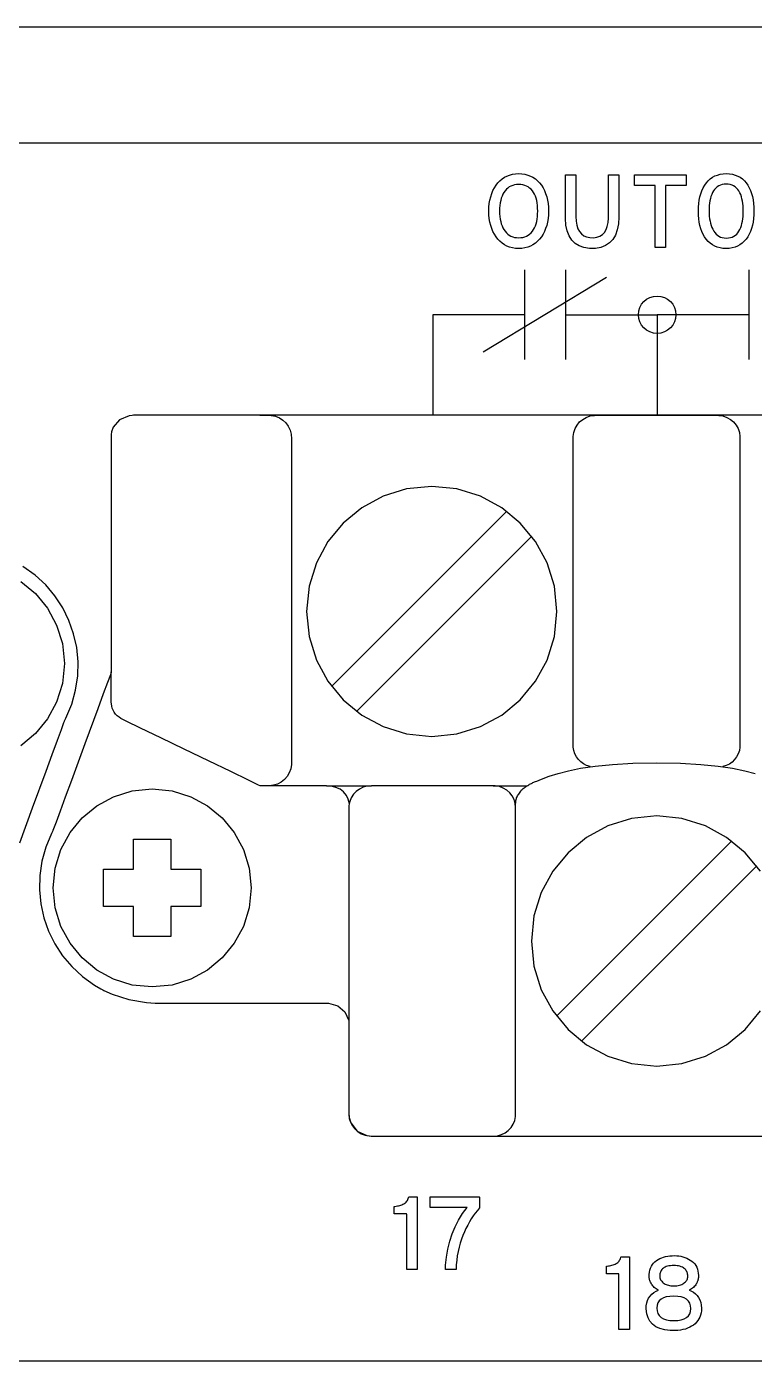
# Model space of a CAD drawing. Extents: x 1 to 47.7, y 0.2 to 33.3.
# Drawn here: x 31.828 to 32.801, y 13.33 to 15.115 of the extents above; entities that cross this region are included whole.
import ezdxf

# ---------------------------------------------------------------- set-up
doc = ezdxf.new("R2010")
doc.units = 0
doc.header["$MEASUREMENT"] = 0
doc.layers.add('4_0_____DWG', color=7, linetype='CONTINUOUS')

msp = doc.modelspace()

# ---------------------------------------------------------------- linework, layer by layer
at = {"layer": '4_0_____DWG'}
for points in [[(30.5661, 15.1152), (30.7458, 15.1152), (30.9275, 15.1152), (31.111, 15.1152), (31.2963, 15.1152), (31.4833, 15.1152), (31.6718, 15.1152), (31.8618, 15.1152), (32.0532, 15.1152), (32.2458, 15.1152), (32.4396, 15.1152), (32.6345, 15.1152), (32.8303, 15.1152)], [(28.4366, 14.9598), (28.543, 14.9598), (28.6512, 14.9598), (28.761, 14.9598), (28.8724, 14.9598), (28.9854, 14.9598), (29.0998, 14.9598), (29.2156, 14.9598), (29.3328, 14.9598), (29.4512, 14.9598), (29.5708, 14.9598), (29.6916, 14.9598), (29.8135, 14.9598), (29.9364, 14.9598), (30.0602, 14.9598), (30.3105, 14.9598), (30.5639, 14.9598), (30.8198, 14.9598), (31.0777, 14.9598), (31.3372, 14.9598), (31.8587, 14.9598), (32.3802, 14.9598), (32.6397, 14.9598), (32.8976, 14.9598)], [(32.6823, 14.9029), (32.6823, 14.8199), (32.6682, 14.8199), (32.6682, 14.9029), (32.6407, 14.9029), (32.6407, 14.9171), (32.7098, 14.9171), (32.7098, 14.9029), (32.6823, 14.9029)], [(32.4934, 14.7899), (32.4934, 14.6699)], [(32.5484, 14.7899), (32.5484, 14.6699)], [(32.7934, 14.7899), (32.7934, 14.6699)], [(32.6034, 14.7799), (32.4384, 14.6799)], [(32.4934, 14.7299), (32.3709, 14.7299), (32.3709, 14.5953)], [(32.5484, 14.7299), (32.6709, 14.7299), (32.6709, 14.5953)], [(32.7934, 14.7299), (32.6709, 14.7299), (32.6709, 14.5953)], [(32.839, 14.5953), (32.7278, 14.5953), (32.6225, 14.5953), (32.5234, 14.5953), (32.431, 14.5953), (32.3457, 14.5953), (32.3059, 14.5953), (32.268, 14.5953), (32.2321, 14.5953), (32.1983, 14.5953), (32.1666, 14.5953), (32.1371, 14.5953), (32.1097, 14.5953), (32.0847, 14.5953), (32.062, 14.5953), (32.0417, 14.5953), (32.0239, 14.5953), (32.0086, 14.5953), (31.9958, 14.5953), (31.9856, 14.5953), (31.9781, 14.5953), (31.9734, 14.5953), (31.9709, 14.5953), (31.969, 14.5952), (31.9653, 14.5947), (31.9522, 14.5893), (31.9437, 14.5793), (31.9417, 14.5731), (31.9413, 14.5698), (31.9413, 14.5656), (31.9413, 14.56), (31.9413, 14.5521), (31.9413, 14.5302), (31.9413, 14.5019), (31.9413, 14.4688), (31.9413, 14.3957), (31.9413, 14.3594), (31.9413, 14.3256), (31.9413, 14.2961), (31.9413, 14.2728), (31.9413, 14.2641), (31.9413, 14.2575), (31.9413, 14.2534), (31.9413, 14.252), (31.941, 14.2511), (31.94, 14.2483), (31.9362, 14.2381), (31.9305, 14.2225), (31.9232, 14.2027), (31.9059, 14.1557), (31.8879, 14.1068), (31.8797, 14.0846), (31.8728, 14.0656), (31.8674, 14.051), (31.8641, 14.0419), (31.8633, 14.0399), (31.8632, 14.0396), (31.8613, 14.0359), (31.8536, 14.0175), (31.8484, 13.9987), (31.8456, 13.9796), (31.8452, 13.9605), (31.847, 13.9417), (31.8511, 13.9232), (31.8574, 13.9054), (31.8657, 13.8884), (31.8761, 13.8724), (31.8885, 13.8578), (31.9027, 13.8445), (31.9188, 13.833), (31.9275, 13.8279), (31.9301, 13.8266), (31.9315, 13.8259), (31.9423, 13.821), (31.9648, 13.8136), (31.9882, 13.8097), (32.0001, 13.8091), (32.004, 13.8091), (32.0122, 13.8091), (32.0267, 13.8091), (32.0461, 13.8091), (32.0692, 13.8091), (32.0946, 13.8091), (32.1471, 13.8091), (32.1717, 13.8091), (32.1934, 13.8091), (32.211, 13.8091), (32.2232, 13.8091), (32.2286, 13.8091), (32.2315, 13.809), (32.2439, 13.8052), (32.2534, 13.7971), (32.2589, 13.7857), (32.2589, 13.7836), (32.2589, 13.7775), (32.2589, 13.7683), (32.2589, 13.7566), (32.2589, 13.7), (32.2589, 13.6869), (32.2589, 13.6757), (32.2589, 13.6671), (32.2589, 13.6617), (32.2592, 13.6559), (32.2613, 13.6489), (32.2698, 13.6378), (32.2829, 13.6317), (32.2866, 13.6312), (32.2885, 13.6311), (32.2909, 13.6311), (32.2957, 13.6311), (32.3032, 13.6311), (32.3134, 13.6311), (32.3261, 13.6311), (32.3415, 13.6311), (32.3593, 13.6311), (32.3796, 13.6311), (32.4023, 13.6311), (32.4273, 13.6311), (32.4547, 13.6311), (32.4842, 13.6311), (32.5159, 13.6311), (32.5497, 13.6311), (32.5856, 13.6311), (32.6235, 13.6311), (32.6633, 13.6311), (32.7486, 13.6311), (32.8411, 13.6311)], [(32.14, 14.5953), (32.1404, 14.5953), (32.1417, 14.5953), (32.1435, 14.5953), (32.1456, 14.5953), (32.1478, 14.5953), (32.1497, 14.5953), (32.1513, 14.5953), (32.1522, 14.5953), (32.1552, 14.5951), (32.1608, 14.594), (32.1659, 14.5919), (32.1705, 14.5889), (32.1745, 14.5851), (32.1778, 14.5806), (32.1802, 14.5755), (32.1818, 14.5699), (32.1823, 14.5639), (32.1823, 14.5474), (32.1823, 14.5033), (32.1823, 14.4403), (32.1823, 14.3666), (32.1823, 14.2909), (32.1823, 14.2214), (32.1823, 14.1668), (32.1823, 14.1355), (32.1822, 14.1281), (32.1811, 14.1224), (32.1791, 14.117), (32.1762, 14.1122), (32.1726, 14.108), (32.1683, 14.1046), (32.1634, 14.102), (32.158, 14.1004), (32.1523, 14.0998), (32.1519, 14.0998), (32.1506, 14.0998), (32.1488, 14.0998), (32.1467, 14.0998), (32.1445, 14.0998), (32.1425, 14.0998), (32.141, 14.0998), (32.1401, 14.0998), (32.1381, 14.1007), (32.1246, 14.1072), (32.1012, 14.1186), (32.0714, 14.133), (32.0389, 14.1487), (32.0073, 14.1639), (31.9802, 14.177), (31.9613, 14.1861), (31.9542, 14.1896), (31.9516, 14.1914), (31.9492, 14.1934), (31.9471, 14.1956), (31.9452, 14.1981), (31.9437, 14.2007), (31.9426, 14.2035), (31.9418, 14.2064), (31.9414, 14.2095), (31.9413, 14.2114), (31.9413, 14.2144), (31.9413, 14.2196), (31.9413, 14.2261), (31.9413, 14.2333), (31.9413, 14.2403), (31.9413, 14.2463), (31.9413, 14.2504), (31.9413, 14.252)], [(32.5812, 14.1253), (32.5767, 14.1268), (32.5726, 14.1289), (32.569, 14.1316), (32.5657, 14.1348), (32.5631, 14.1384), (32.561, 14.1424), (32.5595, 14.1468), (32.5588, 14.1514), (32.5587, 14.1589), (32.5587, 14.1912), (32.5587, 14.2453), (32.5587, 14.3129), (32.5587, 14.3859), (32.5587, 14.4559), (32.5587, 14.5148), (32.5587, 14.5541), (32.5588, 14.5668), (32.5595, 14.5724), (32.5612, 14.5776), (32.5638, 14.5823), (32.5673, 14.5864), (32.5714, 14.5899), (32.5762, 14.5926), (32.5814, 14.5944), (32.5871, 14.5952), (32.5921, 14.5953), (32.6062, 14.5953), (32.6285, 14.5953), (32.6557, 14.5953), (32.6846, 14.5953), (32.7118, 14.5953), (32.7341, 14.5953), (32.7483, 14.5953), (32.7533, 14.5952), (32.7589, 14.5944), (32.7642, 14.5926), (32.7689, 14.5899), (32.7731, 14.5864), (32.7765, 14.5823), (32.7792, 14.5776), (32.7809, 14.5724), (32.7816, 14.5668), (32.7816, 14.5541), (32.7816, 14.5148), (32.7816, 14.4559), (32.7816, 14.3859), (32.7816, 14.3129), (32.7816, 14.2453), (32.7816, 14.1912), (32.7816, 14.1589), (32.7815, 14.1514), (32.7808, 14.1468), (32.7793, 14.1424), (32.7772, 14.1383), (32.7745, 14.1347), (32.7713, 14.1315), (32.7675, 14.1288), (32.7634, 14.1267), (32.7589, 14.1253)], [(32.2358, 14.2327), (32.4701, 14.4669)], [(32.2692, 14.1992), (32.5035, 14.4335)], [(31.8188, 14.0234), (31.8361, 14.0704), (31.8541, 14.1194), (31.8623, 14.1416), (31.8693, 14.1606), (31.8747, 14.1752), (31.878, 14.1842), (31.8787, 14.1863), (31.8789, 14.1866), (31.8807, 14.1902), (31.8884, 14.2087), (31.8936, 14.2275), (31.8964, 14.2466), (31.8969, 14.2656), (31.895, 14.2845), (31.8909, 14.303), (31.8847, 14.3208), (31.8763, 14.3378), (31.8659, 14.3537), (31.8536, 14.3684), (31.8393, 14.3816), (31.8232, 14.3932)], [(31.8202, 14.373), (31.8398, 14.3568), (31.856, 14.3372), (31.8682, 14.3147), (31.8759, 14.2899), (31.8786, 14.2632), (31.8759, 14.2365), (31.8682, 14.2116), (31.856, 14.1891), (31.8398, 14.1695), (31.8202, 14.1533)], [(32.4817, 14.0706), (32.4817, 14.0721), (32.4818, 14.0737), (32.4818, 14.0753), (32.4819, 14.0769), (32.482, 14.0784), (32.4822, 14.0799), (32.4824, 14.0813), (32.4827, 14.0825), (32.4831, 14.0837), (32.4837, 14.0849), (32.4844, 14.0862), (32.4852, 14.0874), (32.486, 14.0887), (32.4868, 14.09), (32.4877, 14.0912), (32.4885, 14.0925), (32.4893, 14.0937), (32.4905, 14.0949), (32.4918, 14.096), (32.4931, 14.0969), (32.4944, 14.0979), (32.4956, 14.0987), (32.4968, 14.0995), (32.4981, 14.1003), (32.4993, 14.101), (32.5005, 14.1017), (32.5017, 14.1023), (32.5028, 14.1029), (32.5038, 14.1034), (32.5049, 14.1039), (32.506, 14.1044), (32.5072, 14.1049), (32.5085, 14.1055), (32.51, 14.1061), (32.5164, 14.1086), (32.5266, 14.1124), (32.5384, 14.1162), (32.5523, 14.1199), (32.5686, 14.1232), (32.5881, 14.1261), (32.6112, 14.1284), (32.6384, 14.1299), (32.6702, 14.1304), (32.7021, 14.1299), (32.7293, 14.1284), (32.7523, 14.1261), (32.7718, 14.1232), (32.7882, 14.1199), (32.802, 14.1162)], [(32.2595, 14.0756), (32.2581, 14.0816), (32.2555, 14.0869), (32.2517, 14.0914), (32.247, 14.095), (32.2416, 14.0976), (32.2354, 14.0993), (32.2288, 14.0998), (32.2246, 14.0998), (32.2136, 14.0998), (32.1987, 14.0998), (32.1824, 14.0998), (32.1675, 14.0998), (32.1566, 14.0998), (32.1523, 14.0998)], [(32.2288, 14.0998), (32.2434, 14.0998)], [(32.2434, 14.0998), (32.2889, 14.0998)], [(32.4518, 14.0998), (32.4973, 14.0998)], [(32.809, 13.9854), (32.7885, 14.0102), (32.7638, 14.0307), (32.7354, 14.0462), (32.704, 14.0559), (32.6703, 14.0593), (32.6365, 14.0559), (32.6051, 14.0462), (32.5767, 14.0307), (32.5519, 14.0102), (32.5314, 13.9854), (32.516, 13.957), (32.5063, 13.9256), (32.5029, 13.8919), (32.5063, 13.8582), (32.516, 13.8268), (32.5314, 13.7985), (32.5519, 13.7737), (32.5767, 13.7533), (32.6051, 13.7379), (32.6365, 13.7282), (32.6703, 13.7248), (32.704, 13.7282), (32.7354, 13.7379), (32.7638, 13.7533), (32.7885, 13.7737), (32.809, 13.7985)], [(31.9709, 13.988), (31.9709, 14.0283), (32.0209, 14.0283), (32.0209, 13.988), (32.061, 13.988), (32.061, 13.9381), (32.0209, 13.9381), (32.0209, 13.8981), (31.9709, 13.8981), (31.9709, 13.9381), (31.9308, 13.9381), (31.9308, 13.988), (31.9709, 13.988)], [(32.5364, 13.7917), (32.7707, 14.0259)], [(32.5699, 13.7582), (32.8041, 13.9925)], [(32.8976, 13.3298), (32.6397, 13.3298), (32.3802, 13.3298), (31.8587, 13.3298), (31.3372, 13.3298), (31.0777, 13.3298), (30.8198, 13.3298), (30.5639, 13.3298), (30.3105, 13.3298), (30.0602, 13.3298), (29.9364, 13.3298), (29.8135, 13.3298), (29.6916, 13.3298), (29.5708, 13.3298), (29.4512, 13.3298), (29.3328, 13.3298), (29.2156, 13.3298), (29.0998, 13.3298), (28.9854, 13.3298), (28.8724, 13.3298), (28.761, 13.3298), (28.6512, 13.3298), (28.543, 13.3298), (28.4366, 13.3298)]]:
    msp.add_lwpolyline(points, dxfattribs=at)
for points in [[(32.5257, 14.8685), (32.5255, 14.8634), (32.5251, 14.8584), (32.5243, 14.8538), (32.5233, 14.8493), (32.5219, 14.8452), (32.5203, 14.8412), (32.5184, 14.8376), (32.5163, 14.8341), (32.5138, 14.8309), (32.511, 14.8281), (32.5081, 14.8255), (32.5049, 14.8234), (32.5015, 14.8217), (32.4979, 14.8203), (32.4941, 14.8193), (32.49, 14.8186), (32.4858, 14.8183), (32.4815, 14.8186), (32.4775, 14.8193), (32.4737, 14.8203), (32.4702, 14.8217), (32.4668, 14.8234), (32.4637, 14.8255), (32.4608, 14.8281), (32.4581, 14.8309), (32.4556, 14.8341), (32.4534, 14.8376), (32.4514, 14.8412), (32.4498, 14.8452), (32.4484, 14.8493), (32.4474, 14.8538), (32.4466, 14.8584), (32.4461, 14.8634), (32.4459, 14.8685), (32.4461, 14.8737), (32.4466, 14.8786), (32.4474, 14.8833), (32.4484, 14.8878), (32.4498, 14.892), (32.4514, 14.8959), (32.4534, 14.8996), (32.4556, 14.9031), (32.4581, 14.9063), (32.4608, 14.9091), (32.4637, 14.9116), (32.4668, 14.9137), (32.4702, 14.9154), (32.4737, 14.9168), (32.4775, 14.9178), (32.4815, 14.9184), (32.4858, 14.9186), (32.49, 14.9184), (32.4941, 14.9178), (32.4979, 14.9168), (32.5015, 14.9154), (32.5049, 14.9137), (32.5081, 14.9116), (32.511, 14.9091), (32.5138, 14.9063), (32.5163, 14.9031), (32.5184, 14.8996), (32.5203, 14.8959), (32.5219, 14.892), (32.5233, 14.8878), (32.5243, 14.8833), (32.5251, 14.8786), (32.5255, 14.8737)], [(32.6198, 14.8604), (32.6192, 14.8513), (32.6177, 14.8433), (32.6152, 14.8364), (32.6118, 14.8306), (32.6074, 14.8259), (32.602, 14.8224), (32.5957, 14.8199), (32.5884, 14.8186), (32.5804, 14.8185), (32.573, 14.8196), (32.5667, 14.8219), (32.5612, 14.8253), (32.5567, 14.8297), (32.5532, 14.8353), (32.5506, 14.8421), (32.5489, 14.8499), (32.5482, 14.8588), (32.5482, 14.8621), (32.5482, 14.8671), (32.5482, 14.8748), (32.5482, 14.884), (32.5482, 14.8938), (32.5482, 14.9031), (32.5482, 14.9107), (32.5482, 14.9157), (32.5482, 14.9171), (32.549, 14.9171), (32.5505, 14.9171), (32.5526, 14.9171), (32.555, 14.9171), (32.5574, 14.9171), (32.5596, 14.9171), (32.5613, 14.9171), (32.5622, 14.9171), (32.5623, 14.9163), (32.5623, 14.912), (32.5623, 14.9048), (32.5623, 14.8959), (32.5623, 14.8862), (32.5623, 14.8768), (32.5623, 14.8688), (32.5623, 14.8632), (32.5623, 14.8611), (32.5626, 14.8549), (32.5635, 14.8496), (32.5649, 14.8449), (32.567, 14.841), (32.5696, 14.8379), (32.5728, 14.8355), (32.5766, 14.8339), (32.5809, 14.833), (32.5858, 14.8329), (32.5904, 14.8336), (32.5944, 14.8351), (32.5978, 14.8372), (32.6005, 14.8401), (32.6027, 14.8437), (32.6043, 14.848), (32.6053, 14.8531), (32.6057, 14.8589), (32.6057, 14.8615), (32.6057, 14.8666), (32.6057, 14.8743), (32.6057, 14.8837), (32.6057, 14.8936), (32.6057, 14.9029), (32.6057, 14.9106), (32.6057, 14.9157), (32.6057, 14.9171), (32.6064, 14.9171), (32.608, 14.9171), (32.6101, 14.9171), (32.6125, 14.9171), (32.6149, 14.9171), (32.6171, 14.9171), (32.6188, 14.9171), (32.6197, 14.9171), (32.6198, 14.9163), (32.6198, 14.9119), (32.6198, 14.9047), (32.6198, 14.8956), (32.6198, 14.8858), (32.6198, 14.8763), (32.6198, 14.8682), (32.6198, 14.8625)], [(32.8003, 14.8687), (32.8002, 14.8635), (32.7998, 14.8586), (32.7992, 14.8539), (32.7983, 14.8495), (32.7971, 14.8453), (32.7957, 14.8414), (32.794, 14.8376), (32.792, 14.8342), (32.7898, 14.8309), (32.7873, 14.8281), (32.7846, 14.8255), (32.7816, 14.8234), (32.7784, 14.8217), (32.775, 14.8203), (32.7713, 14.8193), (32.7673, 14.8186), (32.7631, 14.8183), (32.7589, 14.8186), (32.755, 14.8192), (32.7513, 14.8202), (32.7479, 14.8216), (32.7447, 14.8234), (32.7418, 14.8255), (32.7391, 14.828), (32.7366, 14.8308), (32.7344, 14.834), (32.7325, 14.8374), (32.7308, 14.8411), (32.7294, 14.845), (32.7282, 14.8492), (32.7273, 14.8536), (32.7266, 14.8583), (32.7262, 14.8632), (32.7261, 14.8684), (32.7262, 14.8736), (32.7266, 14.8785), (32.7273, 14.8832), (32.7282, 14.8876), (32.7294, 14.8918), (32.7308, 14.8958), (32.7326, 14.8995), (32.7345, 14.903), (32.7368, 14.9062), (32.7393, 14.9091), (32.742, 14.9116), (32.7449, 14.9137), (32.7481, 14.9155), (32.7516, 14.9168), (32.7553, 14.9178), (32.7592, 14.9184), (32.7634, 14.9186), (32.7676, 14.9184), (32.7715, 14.9178), (32.7752, 14.9168), (32.7787, 14.9154), (32.7819, 14.9137), (32.7848, 14.9116), (32.7875, 14.9091), (32.79, 14.9063), (32.7921, 14.9031), (32.7941, 14.8997), (32.7957, 14.896), (32.7971, 14.8921), (32.7983, 14.8879), (32.7992, 14.8834), (32.7998, 14.8788), (32.8002, 14.8738)], [(32.5113, 14.8685), (32.5112, 14.8723), (32.511, 14.876), (32.5105, 14.8794), (32.5099, 14.8826), (32.5091, 14.8857), (32.5081, 14.8885), (32.507, 14.8911), (32.5056, 14.8936), (32.5041, 14.8958), (32.5024, 14.8977), (32.5005, 14.8994), (32.4985, 14.9008), (32.4963, 14.902), (32.4939, 14.9029), (32.4914, 14.9036), (32.4886, 14.904), (32.4858, 14.9041), (32.4829, 14.904), (32.4803, 14.9036), (32.4778, 14.9029), (32.4754, 14.902), (32.4732, 14.9008), (32.4712, 14.8994), (32.4694, 14.8977), (32.4677, 14.8958), (32.4661, 14.8936), (32.4648, 14.8911), (32.4636, 14.8885), (32.4626, 14.8857), (32.4618, 14.8826), (32.4611, 14.8794), (32.4607, 14.876), (32.4604, 14.8723), (32.4603, 14.8685), (32.4604, 14.8648), (32.4607, 14.8612), (32.4611, 14.8578), (32.4618, 14.8546), (32.4626, 14.8516), (32.4636, 14.8488), (32.4648, 14.8462), (32.4661, 14.8438), (32.4677, 14.8415), (32.4694, 14.8395), (32.4712, 14.8377), (32.4732, 14.8362), (32.4754, 14.835), (32.4778, 14.8341), (32.4803, 14.8334), (32.4829, 14.833), (32.4858, 14.8329), (32.4886, 14.833), (32.4914, 14.8334), (32.4939, 14.8341), (32.4963, 14.835), (32.4985, 14.8362), (32.5005, 14.8377), (32.5024, 14.8395), (32.5041, 14.8415), (32.5056, 14.8438), (32.507, 14.8462), (32.5081, 14.8488), (32.5091, 14.8516), (32.5099, 14.8546), (32.5105, 14.8578), (32.511, 14.8612), (32.5112, 14.8648)], [(32.7861, 14.8684), (32.786, 14.872), (32.7858, 14.8755), (32.7855, 14.8788), (32.785, 14.882), (32.7843, 14.885), (32.7835, 14.8878), (32.7826, 14.8905), (32.7815, 14.8931), (32.7802, 14.8954), (32.7787, 14.8975), (32.7771, 14.8994), (32.7752, 14.9009), (32.7732, 14.9022), (32.771, 14.9032), (32.7685, 14.9039), (32.7659, 14.9044), (32.7631, 14.9045), (32.7603, 14.9044), (32.7577, 14.9039), (32.7554, 14.9032), (32.7532, 14.9022), (32.7511, 14.901), (32.7493, 14.8994), (32.7477, 14.8976), (32.7462, 14.8956), (32.745, 14.8932), (32.7439, 14.8907), (32.7429, 14.8881), (32.7421, 14.8852), (32.7414, 14.8823), (32.7409, 14.8791), (32.7406, 14.8758), (32.7404, 14.8723), (32.7403, 14.8687), (32.7404, 14.8651), (32.7406, 14.8616), (32.741, 14.8583), (32.7416, 14.8552), (32.7422, 14.8522), (32.7431, 14.8494), (32.7441, 14.8467), (32.7452, 14.8442), (32.7465, 14.8418), (32.748, 14.8397), (32.7496, 14.8378), (32.7514, 14.8362), (32.7535, 14.8349), (32.7557, 14.8338), (32.758, 14.8331), (32.7606, 14.8326), (32.7634, 14.8324), (32.7662, 14.8326), (32.7688, 14.8331), (32.7712, 14.8338), (32.7734, 14.8348), (32.7755, 14.8361), (32.7773, 14.8377), (32.7789, 14.8396), (32.7803, 14.8417), (32.7816, 14.8441), (32.7826, 14.8466), (32.7836, 14.8492), (32.7843, 14.852), (32.785, 14.855), (32.7855, 14.8581), (32.7858, 14.8614), (32.786, 14.8648)], [(32.6959, 14.7299), (32.6954, 14.7249), (32.694, 14.7202), (32.6917, 14.7159), (32.6886, 14.7122), (32.6849, 14.7092), (32.6807, 14.7069), (32.676, 14.7054), (32.6709, 14.7049), (32.6659, 14.7054), (32.6612, 14.7069), (32.6569, 14.7092), (32.6532, 14.7122), (32.6502, 14.7159), (32.6479, 14.7202), (32.6464, 14.7249), (32.6459, 14.7299), (32.6464, 14.7349), (32.6479, 14.7396), (32.6502, 14.7439), (32.6532, 14.7476), (32.6569, 14.7506), (32.6612, 14.7529), (32.6659, 14.7544), (32.6709, 14.7549), (32.676, 14.7544), (32.6807, 14.7529), (32.6849, 14.7506), (32.6886, 14.7476), (32.6917, 14.7439), (32.694, 14.7396), (32.6954, 14.7349)], [(32.2022, 14.3329), (32.2056, 14.2992), (32.2154, 14.2678), (32.2308, 14.2395), (32.2512, 14.2147), (32.276, 14.1943), (32.3045, 14.1789), (32.3359, 14.1692), (32.3696, 14.1658), (32.4033, 14.1692), (32.4347, 14.1789), (32.4631, 14.1943), (32.4879, 14.2147), (32.5083, 14.2395), (32.5238, 14.2678), (32.5335, 14.2992), (32.5369, 14.3329), (32.5335, 14.3666), (32.5238, 14.398), (32.5083, 14.4264), (32.4879, 14.4512), (32.4631, 14.4717), (32.4347, 14.4872), (32.4033, 14.4969), (32.3696, 14.5003), (32.3359, 14.4969), (32.3045, 14.4872), (32.276, 14.4717), (32.2512, 14.4512), (32.2308, 14.4264), (32.2154, 14.398), (32.2056, 14.3666)], [(32.1284, 13.963), (32.1257, 13.9363), (32.118, 13.9115), (32.1057, 13.889), (32.0896, 13.8694), (32.07, 13.8532), (32.0475, 13.841), (32.0226, 13.8332), (31.9959, 13.8306), (31.9692, 13.8332), (31.9443, 13.841), (31.9218, 13.8532), (31.9022, 13.8694), (31.8861, 13.889), (31.8739, 13.9115), (31.8661, 13.9363), (31.8634, 13.963), (31.8661, 13.9897), (31.8739, 14.0146), (31.8861, 14.0371), (31.9022, 14.0567), (31.9218, 14.0729), (31.9443, 14.0851), (31.9692, 14.0928), (31.9959, 14.0955), (32.0226, 14.0928), (32.0475, 14.0851), (32.07, 14.0729), (32.0896, 14.0567), (32.1057, 14.0371), (32.118, 14.0146), (32.1257, 13.9897)], [(32.4817, 14.0706), (32.4812, 14.0762), (32.4796, 14.0814), (32.4772, 14.0861), (32.4739, 14.0903), (32.4699, 14.0939), (32.4653, 14.0967), (32.4602, 14.0987), (32.4546, 14.0997), (32.4501, 14.0998), (32.4383, 14.0998), (32.4178, 14.0998), (32.3917, 14.0998), (32.3631, 14.0998), (32.3354, 14.0998), (32.3117, 14.0998), (32.2951, 14.0998), (32.2889, 14.0998), (32.2832, 14.0993), (32.2779, 14.0978), (32.273, 14.0954), (32.2687, 14.0922), (32.265, 14.0883), (32.2621, 14.0838), (32.2601, 14.0788), (32.259, 14.0734), (32.2589, 14.0665), (32.2589, 14.0368), (32.2589, 13.985), (32.2589, 13.9192), (32.2589, 13.8474), (32.2589, 13.7776), (32.2589, 13.7178), (32.2589, 13.676), (32.2589, 13.6603), (32.2594, 13.6548), (32.261, 13.6496), (32.2635, 13.6448), (32.2667, 13.6406), (32.2707, 13.637), (32.2754, 13.6342), (32.2805, 13.6323), (32.286, 13.6312), (32.2905, 13.6311), (32.3023, 13.6311), (32.3229, 13.6311), (32.349, 13.6311), (32.3775, 13.6311), (32.4052, 13.6311), (32.4289, 13.6311), (32.4455, 13.6311), (32.4518, 13.6311), (32.4575, 13.6316), (32.4628, 13.6331), (32.4677, 13.6355), (32.472, 13.6387), (32.4756, 13.6426), (32.4785, 13.6471), (32.4805, 13.6521), (32.4816, 13.6575), (32.4817, 13.6644), (32.4817, 13.6942), (32.4817, 13.7459), (32.4817, 13.8117), (32.4817, 13.8835), (32.4817, 13.9534), (32.4817, 14.0131), (32.4817, 14.0549)], [(32.3362, 13.4525), (32.3362, 13.4553), (32.3362, 13.4629), (32.3362, 13.4738), (32.3362, 13.4865), (32.3362, 13.4995), (32.3362, 13.5115), (32.3362, 13.5209), (32.3362, 13.5263), (32.3361, 13.527), (32.3348, 13.527), (32.3327, 13.527), (32.3301, 13.527), (32.3271, 13.527), (32.3243, 13.527), (32.3219, 13.527), (32.3202, 13.527), (32.3195, 13.527), (32.3195, 13.5274), (32.3195, 13.5284), (32.3195, 13.5299), (32.3195, 13.5316), (32.3195, 13.5333), (32.3195, 13.5349), (32.3195, 13.5362), (32.3195, 13.5369), (32.3204, 13.5371), (32.3221, 13.5373), (32.3237, 13.5376), (32.3253, 13.5379), (32.3268, 13.5383), (32.3283, 13.5387), (32.3297, 13.5393), (32.331, 13.5398), (32.3323, 13.5405), (32.3335, 13.5412), (32.3345, 13.542), (32.3355, 13.5429), (32.3364, 13.5439), (32.3371, 13.545), (32.3378, 13.5462), (32.3383, 13.5475), (32.3387, 13.5489), (32.339, 13.5497), (32.3399, 13.5497), (32.3413, 13.5497), (32.3431, 13.5497), (32.3451, 13.5497), (32.3471, 13.5497), (32.3487, 13.5497), (32.3499, 13.5497), (32.3503, 13.5497), (32.3503, 13.5459), (32.3503, 13.536), (32.3503, 13.5219), (32.3503, 13.5053), (32.3503, 13.4883), (32.3503, 13.4727), (32.3503, 13.4605), (32.3503, 13.4534), (32.3502, 13.4525), (32.3492, 13.4525), (32.3474, 13.4525), (32.3451, 13.4525), (32.3427, 13.4525), (32.3403, 13.4525), (32.3382, 13.4525), (32.3368, 13.4525)], [(32.4334, 13.5349), (32.4306, 13.5316), (32.4278, 13.5281), (32.4251, 13.5244), (32.4225, 13.5205), (32.4201, 13.5164), (32.4177, 13.5121), (32.4154, 13.5076), (32.4132, 13.503), (32.4111, 13.4981), (32.4092, 13.493), (32.4076, 13.4877), (32.4061, 13.4823), (32.4049, 13.4767), (32.4038, 13.4709), (32.403, 13.4649), (32.4024, 13.4588), (32.4021, 13.4525), (32.4015, 13.4525), (32.4001, 13.4525), (32.398, 13.4525), (32.3956, 13.4525), (32.3931, 13.4525), (32.3908, 13.4525), (32.389, 13.4525), (32.388, 13.4525), (32.3881, 13.4582), (32.3893, 13.4693), (32.3911, 13.48), (32.3936, 13.4903), (32.3969, 13.5002), (32.4009, 13.5097), (32.4055, 13.5187), (32.4109, 13.5273), (32.417, 13.5356), (32.4151, 13.5356), (32.4101, 13.5356), (32.4029, 13.5356), (32.3945, 13.5356), (32.3859, 13.5356), (32.378, 13.5356), (32.3717, 13.5356), (32.3682, 13.5356), (32.3677, 13.5357), (32.3677, 13.5367), (32.3677, 13.5385), (32.3677, 13.5408), (32.3677, 13.5432), (32.3677, 13.5456), (32.3677, 13.5477), (32.3677, 13.5491), (32.3677, 13.5497), (32.3702, 13.5497), (32.3769, 13.5497), (32.3865, 13.5497), (32.3976, 13.5497), (32.4092, 13.5497), (32.4197, 13.5497), (32.428, 13.5497), (32.4328, 13.5497), (32.4334, 13.5495), (32.4334, 13.5484), (32.4334, 13.5466), (32.4334, 13.5442), (32.4334, 13.5417), (32.4334, 13.5391), (32.4334, 13.537), (32.4334, 13.5355)], [(32.6199, 13.3724), (32.6199, 13.3753), (32.6199, 13.3829), (32.6199, 13.3937), (32.6199, 13.4064), (32.6199, 13.4195), (32.6199, 13.4314), (32.6199, 13.4408), (32.6199, 13.4462), (32.6198, 13.447), (32.6186, 13.447), (32.6165, 13.447), (32.6138, 13.447), (32.6109, 13.447), (32.608, 13.447), (32.6056, 13.447), (32.6039, 13.447), (32.6032, 13.447), (32.6032, 13.4474), (32.6032, 13.4484), (32.6032, 13.4498), (32.6032, 13.4515), (32.6032, 13.4533), (32.6032, 13.4549), (32.6032, 13.4562), (32.6032, 13.4569), (32.6041, 13.4571), (32.6058, 13.4573), (32.6074, 13.4575), (32.609, 13.4579), (32.6105, 13.4582), (32.612, 13.4587), (32.6134, 13.4592), (32.6147, 13.4598), (32.616, 13.4605), (32.6172, 13.4612), (32.6183, 13.462), (32.6192, 13.4629), (32.6201, 13.4639), (32.6208, 13.465), (32.6215, 13.4662), (32.622, 13.4675), (32.6225, 13.4689), (32.6228, 13.4696), (32.6236, 13.4696), (32.625, 13.4696), (32.6268, 13.4696), (32.6288, 13.4696), (32.6308, 13.4696), (32.6324, 13.4696), (32.6336, 13.4696), (32.634, 13.4696), (32.634, 13.4659), (32.634, 13.456), (32.634, 13.4418), (32.634, 13.4253), (32.634, 13.4083), (32.634, 13.3927), (32.634, 13.3804), (32.634, 13.3734), (32.6339, 13.3724), (32.6329, 13.3724), (32.6311, 13.3724), (32.6288, 13.3724), (32.6264, 13.3724), (32.624, 13.3724), (32.6219, 13.3724), (32.6205, 13.3724)], [(32.7302, 13.4008), (32.73, 13.3975), (32.7296, 13.3945), (32.7289, 13.3916), (32.728, 13.389), (32.7268, 13.3865), (32.7253, 13.3842), (32.7236, 13.382), (32.7217, 13.3801), (32.7195, 13.3783), (32.717, 13.3767), (32.7144, 13.3753), (32.7116, 13.374), (32.7086, 13.373), (32.7054, 13.3722), (32.702, 13.3716), (32.6984, 13.3711), (32.6946, 13.3709), (32.6884, 13.371), (32.6811, 13.3719), (32.6747, 13.3736), (32.6693, 13.3761), (32.6649, 13.3793), (32.6613, 13.3833), (32.6587, 13.388), (32.657, 13.3935), (32.6563, 13.3998), (32.6564, 13.4042), (32.657, 13.4078), (32.658, 13.4112), (32.6595, 13.4143), (32.6614, 13.4171), (32.6638, 13.4195), (32.6665, 13.4217), (32.6698, 13.4236), (32.6727, 13.425), (32.6711, 13.4259), (32.6696, 13.4267), (32.6683, 13.4277), (32.6671, 13.4287), (32.666, 13.4297), (32.665, 13.4308), (32.6642, 13.4319), (32.6634, 13.4331), (32.6628, 13.4343), (32.6622, 13.4355), (32.6616, 13.4367), (32.6612, 13.4379), (32.6608, 13.439), (32.6606, 13.4401), (32.6604, 13.4412), (32.6603, 13.4423), (32.6602, 13.4434), (32.6603, 13.446), (32.6607, 13.449), (32.6612, 13.4518), (32.6621, 13.4544), (32.6632, 13.4569), (32.6645, 13.4591), (32.6661, 13.4611), (32.668, 13.463), (32.6701, 13.4647), (32.6723, 13.4661), (32.6746, 13.4673), (32.677, 13.4684), (32.6796, 13.4693), (32.6823, 13.47), (32.6851, 13.4705), (32.688, 13.4709), (32.6911, 13.4711), (32.6942, 13.4712), (32.6971, 13.471), (32.7, 13.4707), (32.7028, 13.4703), (32.7054, 13.4696), (32.708, 13.4688), (32.7105, 13.4678), (32.7129, 13.4666), (32.7152, 13.4653), (32.7174, 13.4638), (32.7194, 13.4621), (32.7211, 13.4602), (32.7225, 13.458), (32.7238, 13.4557), (32.7247, 13.4532), (32.7254, 13.4505), (32.7259, 13.4476), (32.7261, 13.4444), (32.7261, 13.4436), (32.7261, 13.4431), (32.7261, 13.4425), (32.726, 13.442), (32.726, 13.4415), (32.7259, 13.441), (32.7258, 13.4404), (32.7257, 13.4398), (32.7256, 13.4393), (32.7254, 13.4387), (32.7253, 13.438), (32.7251, 13.4374), (32.7249, 13.4368), (32.7246, 13.4362), (32.7244, 13.4356), (32.7241, 13.4349), (32.7238, 13.4343), (32.7233, 13.4334), (32.7225, 13.4321), (32.7216, 13.4309), (32.7206, 13.4298), (32.7195, 13.4287), (32.7183, 13.4277), (32.7169, 13.4268), (32.7155, 13.4259), (32.7139, 13.4251), (32.716, 13.4239), (32.7193, 13.4222), (32.7221, 13.4202), (32.7245, 13.4178), (32.7264, 13.4151), (32.728, 13.412), (32.7291, 13.4086), (32.7299, 13.4048)], [(32.7119, 13.4436), (32.7118, 13.4449), (32.7117, 13.4462), (32.7114, 13.4475), (32.711, 13.4487), (32.7105, 13.4499), (32.7098, 13.451), (32.7091, 13.4521), (32.7082, 13.4531), (32.7072, 13.4541), (32.706, 13.4549), (32.7046, 13.4557), (32.7031, 13.4563), (32.7014, 13.4569), (32.6996, 13.4573), (32.6976, 13.4576), (32.6954, 13.4578), (32.6931, 13.4579), (32.6908, 13.4578), (32.6886, 13.4576), (32.6866, 13.4573), (32.6848, 13.4569), (32.6832, 13.4564), (32.6817, 13.4558), (32.6804, 13.4551), (32.6792, 13.4543), (32.6782, 13.4534), (32.6773, 13.4524), (32.6765, 13.4514), (32.6759, 13.4503), (32.6753, 13.4492), (32.6749, 13.448), (32.6746, 13.4468), (32.6745, 13.4455), (32.6745, 13.4441), (32.6745, 13.4427), (32.6747, 13.4414), (32.6751, 13.4402), (32.6756, 13.439), (32.6762, 13.4379), (32.677, 13.4368), (32.6779, 13.4358), (32.679, 13.4349), (32.6802, 13.434), (32.6815, 13.4332), (32.6828, 13.4326), (32.6843, 13.432), (32.6859, 13.4315), (32.6876, 13.4312), (32.6894, 13.4309), (32.6913, 13.4307), (32.6933, 13.4307), (32.6954, 13.4307), (32.6974, 13.4309), (32.6992, 13.4312), (32.7009, 13.4315), (32.7025, 13.432), (32.704, 13.4326), (32.7054, 13.4333), (32.7066, 13.4341), (32.7077, 13.435), (32.7087, 13.4359), (32.7095, 13.4368), (32.7103, 13.4378), (32.7109, 13.4389), (32.7113, 13.44), (32.7116, 13.4411), (32.7118, 13.4423)], [(32.7159, 13.4003), (32.7156, 13.4042), (32.7145, 13.4075), (32.7128, 13.4104), (32.7103, 13.4127), (32.707, 13.4145), (32.7031, 13.4159), (32.6984, 13.4167), (32.693, 13.417), (32.6878, 13.4167), (32.6832, 13.4159), (32.6793, 13.4146), (32.6761, 13.4129), (32.6736, 13.4106), (32.6719, 13.4079), (32.6708, 13.4047), (32.6705, 13.401), (32.6709, 13.3971), (32.672, 13.3937), (32.6738, 13.3909), (32.6763, 13.3885), (32.6795, 13.3867), (32.6833, 13.3853), (32.6879, 13.3845), (32.6932, 13.3842), (32.6985, 13.3845), (32.7031, 13.3853), (32.707, 13.3866), (32.7102, 13.3884), (32.7127, 13.3907), (32.7145, 13.3934), (32.7155, 13.3966)]]:
    msp.add_lwpolyline(points, close=True, dxfattribs=at)

doc.saveas('drawing.dxf')
